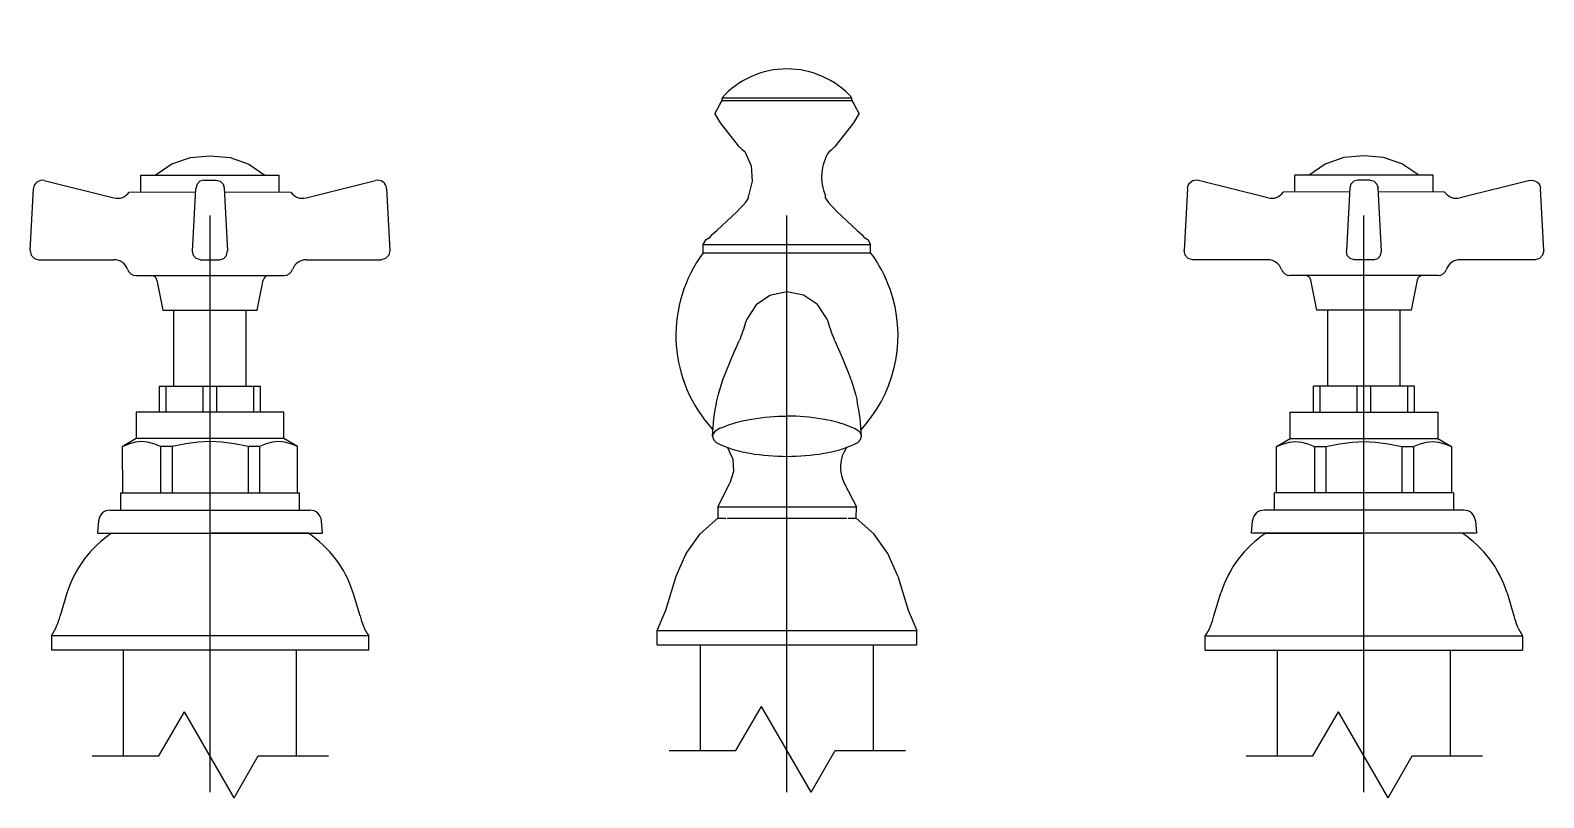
# Model space of a CAD drawing. Extents: x -392.317 to -392.054, y 0.57 to 0.703.
import ezdxf

# ---------------------------------------------------------------- set-up
doc = ezdxf.new("R2010")
doc.units = 0
doc.header["$LTSCALE"] = 0.2
doc.header["$MEASUREMENT"] = 0
doc.linetypes.add('AXES', pattern=[0.54, 0.3, -0.08, 0.08, -0.08])
doc.linetypes.add('CONTINU', pattern=[0])
doc.layers.get('0').update_dxf_attribs({"linetype": 'CONTINUOUS'})
doc.layers.add('DECA_EIXOS', color=5, linetype='AXES')

msp = doc.modelspace()

# ---------------------------------------------------------------- linework, layer by layer
at = {"linetype": 'CONTINU'}
for points in [[(-392.17416, 0.69139, 0.444444), (-392.19666, 0.69139)], [(-392.17811, 0.68208, 0.249966), (-392.17873, 0.67439)], [(-392.31538, 0.67679, 0.225083), (-392.316, 0.67566)], [(-392.31414, 0.67703, 0.221968), (-392.31538, 0.67679)], [(-392.25544, 0.6768, 0.232177), (-392.25672, 0.67702)], [(-392.25481, 0.67566, 0.227875), (-392.25544, 0.6768)], [(-392.116, 0.67566, -0.227994), (-392.11537, 0.6768)], [(-392.11409, 0.67702, 0.232215), (-392.11537, 0.6768)], [(-392.05667, 0.67703, -0.221969), (-392.05543, 0.67679)], [(-392.05543, 0.67679, -0.224976), (-392.05481, 0.67566)], [(-392.30207, 0.67402, 0.314497), (-392.2994, 0.67504)], [(-392.27142, 0.67504, 0.314115), (-392.26875, 0.67402)], [(-392.10207, 0.67402, 0.314143), (-392.09939, 0.67504)], [(-392.07142, 0.67504, 0.314362), (-392.06875, 0.67402)], [(-392.19991, 0.66452, 0.34776), (-392.19903, 0.63475)], [(-392.16753, 0.65818, 0.075246), (-392.17091, 0.66452)], [(-392.29969, 0.6616, 0.322391), (-392.30207, 0.66329)], [(-392.29969, 0.6616, 0.321213), (-392.29827, 0.66058)], [(-392.27254, 0.66058, 0.322206), (-392.27112, 0.6616)], [(-392.26875, 0.66329, 0.321263), (-392.27112, 0.6616)], [(-392.09969, 0.6616, 0.321263), (-392.10206, 0.66329)], [(-392.09969, 0.6616, 0.322768), (-392.09827, 0.66058)], [(-392.07254, 0.66058, 0.321277), (-392.07112, 0.6616)], [(-392.06875, 0.66329, 0.322078), (-392.07112, 0.6616)], [(-392.29463, 0.65978, 0.356392), (-392.29561, 0.66058)], [(-392.2752, 0.66058, 0.356285), (-392.27618, 0.65978)], [(-392.09463, 0.65978, 0.356291), (-392.09561, 0.66058)], [(-392.0752, 0.66058, 0.356291), (-392.07618, 0.65978)], [(-392.17177, 0.63476, 0.265406), (-392.16753, 0.65818)], [(-392.19258, 0.65241, -0.024194), (-392.19371, 0.64921)], [(-392.19237, 0.65301, 0.023504), (-392.19258, 0.65241)], [(-392.17822, 0.65235, 0.023501), (-392.17845, 0.65301)], [(-392.1771, 0.64921, -0.024198), (-392.17822, 0.65235)], [(-392.19728, 0.63999, -0.0319), (-392.1963, 0.64305)], [(-392.17452, 0.64305, -0.031899), (-392.17354, 0.63999)], [(-392.19832, 0.63268, -0.043423), (-392.19754, 0.63882)], [(-392.17249, 0.63268, 0.043419), (-392.17327, 0.63882)], [(-392.1968, 0.63418), (-392.1952, 0.63478, -0.035749), (-392.19149, 0.63568, -0.041826), (-392.18541, 0.63618)], [(-392.17401, 0.63418), (-392.17561, 0.63478, 0.03573), (-392.17933, 0.63568, 0.041836), (-392.18541, 0.63618)], [(-392.1968, 0.63418, 0.084623), (-392.19789, 0.6335, 0.20666), (-392.19832, 0.63268)], [(-392.17249, 0.63268, 0.206657), (-392.17292, 0.6335, 0.084623), (-392.17401, 0.63418)], [(-392.19689, 0.63118), (-392.19536, 0.63061, 0.035213), (-392.19181, 0.62974, 0.043197), (-392.18541, 0.62921)], [(-392.18541, 0.62921, 0.043189), (-392.17901, 0.62974, 0.035215), (-392.17545, 0.63061), (-392.17392, 0.63118)], [(-392.17511, 0.63073, 0.273187), (-392.17549, 0.62456)], [(-392.30272, 0.61988, 0.388841), (-392.30472, 0.61805)], [(-392.2661, 0.61805, 0.388896), (-392.26809, 0.61988)], [(-392.10272, 0.61988, 0.388941), (-392.10472, 0.61805)], [(-392.0661, 0.61805, 0.388792), (-392.06809, 0.61988)], [(-392.30241, 0.61588, 0.176145), (-392.31021, 0.6055)], [(-392.26061, 0.60552, 0.175926), (-392.26841, 0.61588)], [(-392.10241, 0.61588, 0.175924), (-392.1102, 0.60552)], [(-392.06061, 0.60552, 0.175938), (-392.06841, 0.61588)], [(-392.31291, 0.59808, 0.095965), (-392.31141, 0.60158)], [(-392.25941, 0.60158, 0.096051), (-392.25791, 0.59808)], [(-392.11291, 0.59808, 0.096051), (-392.11141, 0.60158)], [(-392.05941, 0.60158, 0.095963), (-392.05791, 0.59808)]]:
    msp.add_lwpolyline(points, format="xyb", dxfattribs=at)
for points in [[(-392.19791, 0.6886), (-392.19703, 0.69021)], [(-392.19703, 0.69021), (-392.19666, 0.69089)], [(-392.19666, 0.69089), (-392.19666, 0.69139)], [(-392.19666, 0.69139), (-392.17416, 0.69139)], [(-392.19666, 0.69089), (-392.17416, 0.69089)], [(-392.17416, 0.69089), (-392.17416, 0.69139)], [(-392.17416, 0.69089), (-392.17378, 0.69021)], [(-392.17378, 0.69021), (-392.17291, 0.6886)], [(-392.19791, 0.6886), (-392.19697, 0.68703)], [(-392.17384, 0.68703), (-392.17291, 0.6886)], [(-392.19697, 0.68703), (-392.19659, 0.68652)], [(-392.19659, 0.68652), (-392.19426, 0.68355)], [(-392.17656, 0.68355), (-392.17423, 0.68652)], [(-392.17423, 0.68652), (-392.17384, 0.68703)], [(-392.19426, 0.68355), (-392.19386, 0.68308)], [(-392.19386, 0.68308), (-392.19317, 0.68242)], [(-392.19317, 0.68242), (-392.1927, 0.68208)], [(-392.1927, 0.68208), (-392.19163, 0.67957), (-392.19144, 0.67693), (-392.19209, 0.67439)], [(-392.17811, 0.68208), (-392.17765, 0.68242)], [(-392.17765, 0.68242), (-392.17696, 0.68308)], [(-392.17696, 0.68308), (-392.17656, 0.68355)], [(-392.29492, 0.67798), (-392.292, 0.67993), (-392.28877, 0.68103), (-392.28541, 0.68129)], [(-392.28541, 0.68129), (-392.28191, 0.681), (-392.27869, 0.67986), (-392.27589, 0.67798)], [(-392.08541, 0.68129), (-392.08891, 0.681), (-392.09213, 0.67986), (-392.09492, 0.67798)], [(-392.07589, 0.67798), (-392.07882, 0.67993), (-392.08205, 0.68103), (-392.08541, 0.68129)], [(-392.31414, 0.67703), (-392.30207, 0.67402)], [(-392.29741, 0.67798), (-392.27341, 0.67798)], [(-392.29741, 0.67504), (-392.29741, 0.67798)], [(-392.28648, 0.67708), (-392.28717, 0.6769), (-392.28766, 0.67642), (-392.28788, 0.67566)], [(-392.28648, 0.67708), (-392.28434, 0.67708)], [(-392.28434, 0.67708), (-392.28365, 0.6769), (-392.28315, 0.67642), (-392.28294, 0.67575)], [(-392.27341, 0.67504), (-392.27341, 0.67798)], [(-392.26875, 0.67402), (-392.25672, 0.67702)], [(-392.10207, 0.67402), (-392.11409, 0.67702)], [(-392.07341, 0.67798), (-392.09741, 0.67798)], [(-392.09741, 0.67504), (-392.09741, 0.67798)], [(-392.08648, 0.67708), (-392.08717, 0.6769), (-392.08766, 0.67642), (-392.08788, 0.67575)], [(-392.08434, 0.67708), (-392.08648, 0.67708)], [(-392.08434, 0.67708), (-392.08365, 0.6769), (-392.08315, 0.67642), (-392.08294, 0.67575)], [(-392.07341, 0.67504), (-392.07341, 0.67798)], [(-392.05667, 0.67703), (-392.06875, 0.67402)], [(-392.31656, 0.66488), (-392.316, 0.67566)], [(-392.2994, 0.67504), (-392.28791, 0.67508)], [(-392.28844, 0.66477), (-392.28788, 0.67566)], [(-392.28294, 0.67575), (-392.28238, 0.66487)], [(-392.2829, 0.67508), (-392.27142, 0.67504)], [(-392.25481, 0.67566), (-392.25425, 0.66488)], [(-392.19209, 0.674), (-392.19209, 0.67439)], [(-392.17873, 0.674), (-392.17873, 0.67439)], [(-392.116, 0.67566), (-392.11656, 0.66488)], [(-392.08791, 0.67508), (-392.09939, 0.67504)], [(-392.08788, 0.67575), (-392.08844, 0.66487)], [(-392.08237, 0.66477), (-392.08294, 0.67575)], [(-392.07142, 0.67504), (-392.0829, 0.67508)], [(-392.05425, 0.66488), (-392.05481, 0.67566)], [(-392.19759, 0.66837), (-392.19405, 0.67164)], [(-392.19405, 0.67164), (-392.19346, 0.67232)], [(-392.19346, 0.67232), (-392.19302, 0.67276)], [(-392.19302, 0.67276), (-392.19253, 0.67328)], [(-392.19253, 0.67328), (-392.19209, 0.674)], [(-392.17873, 0.674), (-392.17828, 0.67328)], [(-392.17828, 0.67328), (-392.1778, 0.67276)], [(-392.1778, 0.67276), (-392.17735, 0.67232)], [(-392.17735, 0.67232), (-392.17676, 0.67164)], [(-392.17676, 0.67164), (-392.17323, 0.66837)], [(-392.19991, 0.66594), (-392.19941, 0.66681)], [(-392.19941, 0.66681), (-392.19874, 0.6672)], [(-392.19874, 0.6672), (-392.19837, 0.66767)], [(-392.19837, 0.66767), (-392.19759, 0.66837)], [(-392.17323, 0.66837), (-392.17245, 0.66767)], [(-392.17245, 0.66767), (-392.17208, 0.6672)], [(-392.17208, 0.6672), (-392.17141, 0.66681)], [(-392.17141, 0.66681), (-392.17091, 0.66594)], [(-392.31656, 0.66488), (-392.31638, 0.66407), (-392.31582, 0.6635), (-392.31506, 0.6633)], [(-392.28704, 0.6633), (-392.28779, 0.66351), (-392.28829, 0.66406), (-392.28844, 0.66477)], [(-392.28377, 0.6633), (-392.28303, 0.66351), (-392.28253, 0.66406), (-392.28238, 0.66487)], [(-392.25425, 0.66488), (-392.25444, 0.66407), (-392.25499, 0.6635), (-392.25575, 0.6633)], [(-392.19991, 0.66452), (-392.19991, 0.66594)], [(-392.19991, 0.66594), (-392.17091, 0.66594)], [(-392.19991, 0.66452), (-392.17091, 0.66452)], [(-392.17091, 0.66452), (-392.17091, 0.66594)], [(-392.11507, 0.6633), (-392.11586, 0.66353), (-392.1164, 0.66411), (-392.11656, 0.66488)], [(-392.08704, 0.6633), (-392.08779, 0.66351), (-392.08829, 0.66406), (-392.08844, 0.66487)], [(-392.08377, 0.6633), (-392.08303, 0.66351), (-392.08253, 0.66406), (-392.08237, 0.66477)], [(-392.05425, 0.66488), (-392.05444, 0.66407), (-392.05499, 0.6635), (-392.05576, 0.6633)], [(-392.31506, 0.6633), (-392.30207, 0.66329)], [(-392.28704, 0.6633), (-392.28377, 0.6633)], [(-392.26875, 0.66329), (-392.25575, 0.6633)], [(-392.10206, 0.66329), (-392.11507, 0.6633)], [(-392.08377, 0.6633), (-392.08704, 0.6633)], [(-392.05576, 0.6633), (-392.06875, 0.66329)], [(-392.29827, 0.66058), (-392.27254, 0.66058)], [(-392.29463, 0.65978), (-392.29357, 0.65458)], [(-392.27725, 0.65458), (-392.27618, 0.65978)], [(-392.07254, 0.66058), (-392.09827, 0.66058)], [(-392.09357, 0.65458), (-392.09463, 0.65978)], [(-392.07618, 0.65978), (-392.07725, 0.65458)], [(-392.18541, 0.65771), (-392.18836, 0.65711), (-392.19077, 0.65546), (-392.19237, 0.65301)], [(-392.17845, 0.65301), (-392.18011, 0.65552), (-392.18254, 0.65714), (-392.18541, 0.65771)], [(-392.29357, 0.65458), (-392.27725, 0.65458)], [(-392.29166, 0.64138), (-392.29166, 0.65458)], [(-392.27916, 0.64138), (-392.27916, 0.65458)], [(-392.07725, 0.65458), (-392.09357, 0.65458)], [(-392.09166, 0.64138), (-392.09166, 0.65458)], [(-392.07916, 0.64138), (-392.07916, 0.65458)], [(-392.19496, 0.64633), (-392.19371, 0.64921)], [(-392.1771, 0.64921), (-392.17586, 0.64633)], [(-392.1963, 0.64305), (-392.19496, 0.64633)], [(-392.17586, 0.64633), (-392.17452, 0.64305)], [(-392.29416, 0.64138), (-392.27666, 0.64138)], [(-392.29416, 0.63688), (-392.29416, 0.64138)], [(-392.29299, 0.63688), (-392.29299, 0.64138)], [(-392.29166, 0.64138), (-392.29117, 0.64138)], [(-392.28658, 0.63688), (-392.28658, 0.64138)], [(-392.28424, 0.63688), (-392.28424, 0.64138)], [(-392.27783, 0.63688), (-392.27783, 0.64138)], [(-392.27666, 0.63688), (-392.27666, 0.64138)], [(-392.07666, 0.64138), (-392.09416, 0.64138)], [(-392.09416, 0.63688), (-392.09416, 0.64138)], [(-392.09299, 0.63688), (-392.09299, 0.64138)], [(-392.08658, 0.63688), (-392.08658, 0.64138)], [(-392.08424, 0.63688), (-392.08424, 0.64138)], [(-392.07916, 0.64138), (-392.07965, 0.64138)], [(-392.07783, 0.63688), (-392.07783, 0.64138)], [(-392.07666, 0.63688), (-392.07666, 0.64138)], [(-392.19754, 0.63882), (-392.19728, 0.63999)], [(-392.17354, 0.63999), (-392.17327, 0.63882)], [(-392.28541, 0.63688), (-392.29821, 0.63688)], [(-392.29821, 0.63688), (-392.29821, 0.63228)], [(-392.27261, 0.63688), (-392.28541, 0.63688)], [(-392.27261, 0.63228), (-392.27261, 0.63688)], [(-392.09821, 0.63688), (-392.08541, 0.63688)], [(-392.09821, 0.63228), (-392.09821, 0.63688)], [(-392.08541, 0.63688), (-392.07261, 0.63688)], [(-392.07261, 0.63688), (-392.07261, 0.63228)], [(-392.29821, 0.63228), (-392.30061, 0.63088)], [(-392.28541, 0.63228), (-392.29821, 0.63228)], [(-392.27261, 0.63228), (-392.28541, 0.63228)], [(-392.28541, 0.63176), (-392.28541, 0.63228)], [(-392.27025, 0.6309), (-392.27261, 0.63228)], [(-392.19903, 0.63475), (-392.19825, 0.63381)], [(-392.19832, 0.63268), (-392.19816, 0.63212), (-392.19767, 0.63161), (-392.19689, 0.63118)], [(-392.17392, 0.63118), (-392.17312, 0.63163), (-392.17264, 0.63214), (-392.17249, 0.63268)], [(-392.17257, 0.63381), (-392.17177, 0.63476)], [(-392.10056, 0.6309), (-392.09821, 0.63228)], [(-392.09821, 0.63228), (-392.08541, 0.63228)], [(-392.08541, 0.63176), (-392.08541, 0.63228)], [(-392.08541, 0.63228), (-392.07261, 0.63228)], [(-392.07261, 0.63228), (-392.07025, 0.6309)], [(-392.29727, 0.63176), (-392.2983, 0.63167), (-392.29938, 0.6314), (-392.30061, 0.63088)], [(-392.30061, 0.63088), (-392.30056, 0.62288)], [(-392.29398, 0.6309), (-392.29516, 0.6314), (-392.29624, 0.63167), (-392.29727, 0.63176)], [(-392.29398, 0.6309), (-392.29398, 0.62288)], [(-392.29199, 0.6309), (-392.29398, 0.6309)], [(-392.28541, 0.63176), (-392.28747, 0.63167), (-392.28962, 0.6314), (-392.29199, 0.6309)], [(-392.29199, 0.6309), (-392.29199, 0.62288)], [(-392.27882, 0.6309), (-392.28119, 0.6314), (-392.28335, 0.63167), (-392.28541, 0.63176)], [(-392.27882, 0.6309), (-392.27882, 0.62288)], [(-392.27683, 0.6309), (-392.27882, 0.6309)], [(-392.27354, 0.63176), (-392.27457, 0.63167), (-392.27565, 0.6314), (-392.27683, 0.6309)], [(-392.27683, 0.6309), (-392.27683, 0.62288)], [(-392.27025, 0.6309), (-392.27143, 0.6314), (-392.27251, 0.63167), (-392.27354, 0.63176)], [(-392.27025, 0.62288), (-392.27025, 0.6309)], [(-392.1957, 0.63073), (-392.19482, 0.62872), (-392.1947, 0.6266), (-392.19532, 0.62456)], [(-392.10056, 0.6309), (-392.09938, 0.6314), (-392.0983, 0.63167), (-392.09727, 0.63176)], [(-392.10056, 0.62288), (-392.10056, 0.6309)], [(-392.09727, 0.63176), (-392.09624, 0.63167), (-392.09516, 0.6314), (-392.09398, 0.6309)], [(-392.09398, 0.6309), (-392.09398, 0.62288)], [(-392.09398, 0.6309), (-392.09199, 0.6309)], [(-392.09199, 0.6309), (-392.08962, 0.6314), (-392.08747, 0.63167), (-392.08541, 0.63176)], [(-392.09199, 0.6309), (-392.09199, 0.62288)], [(-392.08541, 0.63176), (-392.08335, 0.63167), (-392.08119, 0.6314), (-392.07882, 0.6309)], [(-392.07882, 0.6309), (-392.07882, 0.62288)], [(-392.07882, 0.6309), (-392.07684, 0.6309)], [(-392.07684, 0.6309), (-392.07565, 0.6314), (-392.07457, 0.63167), (-392.07354, 0.63176)], [(-392.07684, 0.6309), (-392.07683, 0.62288)], [(-392.07354, 0.63176), (-392.07251, 0.63167), (-392.07143, 0.6314), (-392.07025, 0.6309)], [(-392.07025, 0.6309), (-392.07025, 0.62288)], [(-392.19742, 0.62043), (-392.19532, 0.62456)], [(-392.17549, 0.62456), (-392.17339, 0.62043)], [(-392.30091, 0.62288), (-392.28541, 0.62288)], [(-392.30091, 0.62288), (-392.30091, 0.61988)], [(-392.28541, 0.62288), (-392.26991, 0.62288)], [(-392.26991, 0.61988), (-392.26991, 0.62288)], [(-392.08541, 0.62288), (-392.10091, 0.62288)], [(-392.10091, 0.61988), (-392.10091, 0.62288)], [(-392.06991, 0.62288), (-392.08541, 0.62288)], [(-392.06991, 0.62288), (-392.06991, 0.61988)], [(-392.30272, 0.61988), (-392.28541, 0.61988)], [(-392.28541, 0.61988), (-392.26991, 0.61988)], [(-392.26991, 0.61988), (-392.26809, 0.61988)], [(-392.19742, 0.62043), (-392.19741, 0.61851)], [(-392.19742, 0.62043), (-392.17339, 0.62043)], [(-392.17341, 0.61851), (-392.17339, 0.62043)], [(-392.10091, 0.61988), (-392.10272, 0.61988)], [(-392.08541, 0.61988), (-392.10091, 0.61988)], [(-392.06809, 0.61988), (-392.08541, 0.61988)], [(-392.30472, 0.61805), (-392.30491, 0.61588)], [(-392.26591, 0.61588), (-392.2661, 0.61805)], [(-392.2046, 0.60844), (-392.2029, 0.61237), (-392.20046, 0.61576), (-392.19741, 0.61851)], [(-392.19741, 0.61851), (-392.19696, 0.61851)], [(-392.19696, 0.61851), (-392.19602, 0.61851)], [(-392.19577, 0.61851), (-392.17505, 0.61851)], [(-392.17479, 0.61851), (-392.17385, 0.61851)], [(-392.17385, 0.61851), (-392.17341, 0.61851)], [(-392.16622, 0.60844), (-392.16791, 0.61237), (-392.17035, 0.61576), (-392.17341, 0.61851)], [(-392.10491, 0.61588), (-392.10472, 0.61805)], [(-392.0661, 0.61805), (-392.06591, 0.61588)], [(-392.30491, 0.61588), (-392.28541, 0.61588)], [(-392.30241, 0.61588), (-392.28541, 0.61588)], [(-392.28541, 0.61588), (-392.26591, 0.61588)], [(-392.26841, 0.61588), (-392.28541, 0.61588)], [(-392.08541, 0.61588), (-392.10491, 0.61588)], [(-392.10241, 0.61588), (-392.08541, 0.61588)], [(-392.06841, 0.61588), (-392.08541, 0.61588)], [(-392.06591, 0.61588), (-392.08541, 0.61588)], [(-392.20641, 0.60251), (-392.2046, 0.60844)], [(-392.16622, 0.60844), (-392.16441, 0.60251)], [(-392.31021, 0.6055), (-392.31141, 0.60158)], [(-392.25941, 0.60158), (-392.26061, 0.60552)], [(-392.11141, 0.60158), (-392.1102, 0.60552)], [(-392.06061, 0.60552), (-392.05941, 0.60158)], [(-392.20791, 0.59901), (-392.20641, 0.60251)], [(-392.16441, 0.60251), (-392.16291, 0.59901)], [(-392.31291, 0.59808), (-392.31291, 0.59558)], [(-392.28541, 0.59808), (-392.31291, 0.59808)], [(-392.25791, 0.59808), (-392.28541, 0.59808)], [(-392.25791, 0.59558), (-392.25791, 0.59808)], [(-392.20791, 0.59651), (-392.20791, 0.59901)], [(-392.20791, 0.59901), (-392.16291, 0.59901)], [(-392.16291, 0.59651), (-392.16291, 0.59901)], [(-392.11291, 0.59558), (-392.11291, 0.59808)], [(-392.11291, 0.59808), (-392.08541, 0.59808)], [(-392.08541, 0.59808), (-392.05791, 0.59808)], [(-392.05791, 0.59808), (-392.05791, 0.59558)], [(-392.28541, 0.59558), (-392.31291, 0.59558)], [(-392.30041, 0.57725), (-392.30041, 0.59558)], [(-392.25791, 0.59558), (-392.28541, 0.59558)], [(-392.27041, 0.57725), (-392.27041, 0.59558)], [(-392.20791, 0.59651), (-392.16291, 0.59651)], [(-392.20041, 0.57818), (-392.20041, 0.59651)], [(-392.17041, 0.57818), (-392.17041, 0.59651)], [(-392.11291, 0.59558), (-392.08541, 0.59558)], [(-392.10041, 0.57725), (-392.10041, 0.59558)], [(-392.08541, 0.59558), (-392.05791, 0.59558)], [(-392.07041, 0.57725), (-392.07041, 0.59558)]]:
    msp.add_lwpolyline(points, dxfattribs=at)
at = {"layer": 'DECA_EIXOS'}
for points in [[(-392.18541, 0.57095), (-392.18541, 0.70309)], [(-392.28541, 0.57095), (-392.28541, 0.68834)], [(-392.08541, 0.57095), (-392.08541, 0.68936)], [(-392.19427, 0.57818), (-392.18984, 0.58586)], [(-392.18123, 0.57095), (-392.18984, 0.58586)], [(-392.29427, 0.57725), (-392.28984, 0.58492)], [(-392.28123, 0.57001), (-392.28984, 0.58492)], [(-392.09427, 0.57725), (-392.08984, 0.58492)], [(-392.08123, 0.57001), (-392.08984, 0.58492)], [(-392.30584, 0.57725), (-392.29427, 0.57725)], [(-392.28123, 0.57001), (-392.27705, 0.57725)], [(-392.27705, 0.57725), (-392.26486, 0.57725)], [(-392.20584, 0.57818), (-392.19427, 0.57818)], [(-392.18123, 0.57095), (-392.17705, 0.57818)], [(-392.17705, 0.57818), (-392.16486, 0.57818)], [(-392.10584, 0.57725), (-392.09427, 0.57725)], [(-392.08123, 0.57001), (-392.07705, 0.57725)], [(-392.07705, 0.57725), (-392.06486, 0.57725)]]:
    msp.add_lwpolyline(points, dxfattribs=at)

doc.saveas('drawing.dxf')
